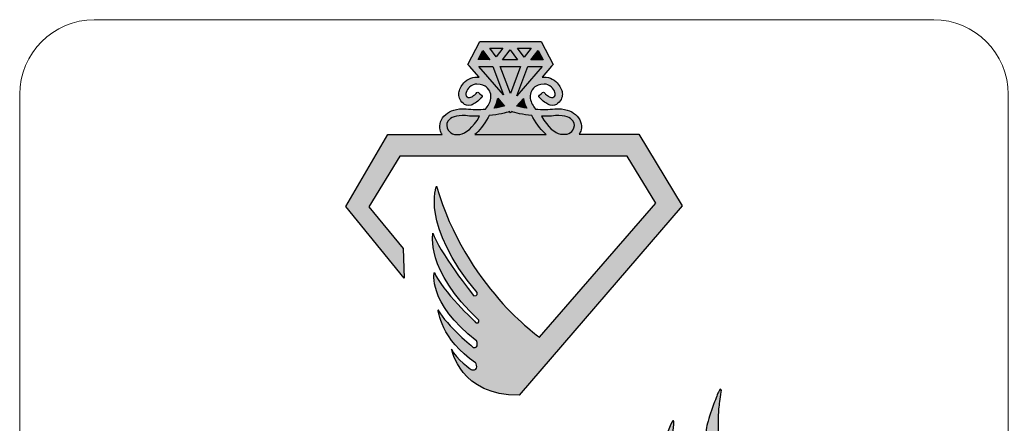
# Model space of a CAD drawing. Header units: millimetres. Extents: x -228 to -124, y -139 to -90.
# Drawn here: x -163.97 to -124.17, y -115.43 to -99.15 of the extents above; entities that cross this region are included whole.
import ezdxf

# ---------------------------------------------------------------- set-up
doc = ezdxf.new("R2010")
doc.units = ezdxf.units.MM
doc.header["$MEASUREMENT"] = 0
doc.layers.add('Layer 1', color=7, linetype='Continuous')

msp = doc.modelspace()

# ---------------------------------------------------------------- hatches: boundary and pattern name
at = {"layer": 'Layer 1', "true_color": 0x373435}
h = msp.add_hatch(color=250, dxfattribs=at)
edge = h.paths.add_edge_path()
edge.add_spline(control_points=[(-148.485, -109.5566), (-148.485, -109.5566), (-148.5268, -108.3597), (-148.5268, -108.3597), (-148.5268, -108.3597), (-149.9098, -106.6841), (-149.9098, -106.6841), (-149.9098, -106.6841), (-148.6567, -104.6432), (-148.6567, -104.6432), (-148.6567, -104.6432), (-139.5113, -104.639), (-139.5113, -104.639), (-139.5113, -104.639), (-138.3521, -106.5327), (-138.3521, -106.5327), (-138.3521, -106.5327), (-143.0412, -111.9315), (-143.0412, -111.9315), (-143.0412, -111.9315), (-146.0144, -109.8698), (-147.1847, -105.8531), (-147.1847, -105.8531), (-147.846, -107.3898), (-145.5529, -110.1375), (-145.5529, -110.1375), (-145.5057, -110.2831), (-145.6852, -110.2682), (-145.6852, -110.2682), (-147.1482, -108.4062), (-147.3291, -107.7397), (-147.3291, -107.7397), (-147.6664, -109.2232), (-145.4829, -111.2389), (-145.4829, -111.2389), (-145.4456, -111.4057), (-145.5947, -111.3478), (-145.5947, -111.3478), (-146.9968, -110.0303), (-147.2739, -109.3251), (-147.2739, -109.3251), (-147.5904, -110.4925), (-145.5689, -112.0933), (-145.5689, -112.0933), (-145.4535, -112.3835), (-145.7073, -112.3399), (-145.7073, -112.3399), (-146.7565, -111.4935), (-147.1269, -110.8232), (-147.1269, -110.8232), (-147, -112.0486), (-145.6122, -112.9568), (-145.6122, -112.9568), (-145.4426, -113.2979), (-145.7599, -113.2457), (-145.7598, -113.2457), (-146.4164, -112.8062), (-146.5773, -112.4122), (-146.5773, -112.4122), (-146.2274, -114.3028), (-143.8636, -114.2623), (-143.8636, -114.2623), (-137.2971, -106.643), (-137.2971, -106.643), (-137.2971, -106.643), (-139.0374, -103.7604), (-139.0374, -103.7604), (-139.0374, -103.7604), (-141.4436, -103.7644), (-141.4436, -103.7644), (-141.4067, -103.7109), (-141.3809, -103.6505), (-141.3665, -103.5864), (-141.3434, -103.4834), (-141.3497, -103.3704), (-141.3874, -103.2616), (-141.4247, -103.1535), (-141.4932, -103.049), (-141.5943, -102.9623), (-141.7675, -102.8137), (-142.0373, -102.7167), (-142.412, -102.7416), (-142.412, -102.7416), (-142.4164, -102.7421), (-142.4164, -102.7421), (-142.5441, -102.7555), (-142.6729, -102.7622), (-142.7989, -102.7633), (-142.9363, -102.7645), (-143.0718, -102.7596), (-143.2004, -102.7509), (-143.2916, -102.6294), (-143.3831, -102.4783), (-143.4098, -102.3228), (-143.4366, -102.1666), (-143.3969, -102.0033), (-143.2219, -101.858), (-143.1937, -101.8383), (-143.0333, -101.739), (-142.8499, -101.7424), (-142.7514, -101.7442), (-142.6458, -101.7766), (-142.5508, -101.8691), (-142.5009, -101.9177), (-142.4432, -101.9992), (-142.4175, -102.0798), (-142.4074, -102.1115), (-142.4023, -102.1428), (-142.4051, -102.1709), (-142.4077, -102.1963), (-142.417, -102.2197), (-142.4355, -102.2386), (-142.4513, -102.2548), (-142.4744, -102.2687), (-142.5058, -102.2786), (-142.5333, -102.2874), (-142.5685, -102.2866), (-142.6125, -102.2697), (-142.6539, -102.2538), (-142.7031, -102.2234), (-142.7608, -102.1741), (-142.7872, -102.1515), (-142.804, -102.1329), (-142.8164, -102.1192), (-142.8761, -102.0534), (-142.88, -102.0495), (-142.9741, -102.138), (-142.9741, -102.138), (-143.0386, -102.1949), (-143.0386, -102.1949), (-143.084, -102.241), (-143.0711, -102.2564), (-143.0014, -102.3252), (-142.8483, -102.4761), (-142.7203, -102.5552), (-142.6137, -102.5857), (-142.4741, -102.6259), (-142.3704, -102.5858), (-142.2948, -102.5151), (-142.1525, -102.3821), (-142.106, -102.2405), (-142.1226, -102.0993), (-142.1388, -101.9613), (-142.2163, -101.8253), (-142.323, -101.6991), (-142.4747, -101.5199), (-142.7073, -101.4472), (-142.9379, -101.4641), (-142.9379, -101.4641), (-142.55, -101.0217), (-142.55, -101.0217), (-142.55, -101.0217), (-142.4844, -100.9511), (-142.4844, -100.9511), (-142.4844, -100.9511), (-142.9674, -100.0287), (-142.9674, -100.0287), (-142.9674, -100.0287), (-144.2025, -100.0287), (-144.2025, -100.0287), (-144.2025, -100.0287), (-145.4375, -100.0287), (-145.4375, -100.0287), (-145.4375, -100.0287), (-145.9204, -100.9511), (-145.9204, -100.9511), (-145.9204, -100.9511), (-145.855, -101.0217), (-145.855, -101.0217), (-145.855, -101.0217), (-145.4668, -101.4645), (-145.4668, -101.4645), (-145.6994, -101.446), (-145.9347, -101.5183), (-146.0877, -101.6991), (-146.1944, -101.8253), (-146.272, -101.9613), (-146.2882, -102.0993), (-146.3047, -102.2405), (-146.2583, -102.3822), (-146.1159, -102.5152), (-146.0403, -102.5858), (-145.9366, -102.6259), (-145.797, -102.5858), (-145.6905, -102.5552), (-145.5624, -102.4761), (-145.4094, -102.3252), (-145.3396, -102.2564), (-145.3268, -102.2409), (-145.3721, -102.1949), (-145.3721, -102.1949), (-145.4367, -102.138), (-145.4367, -102.138), (-145.5309, -102.0494), (-145.5348, -102.0535), (-145.5944, -102.1194), (-145.6067, -102.1329), (-145.6236, -102.1515), (-145.6499, -102.1741), (-145.7076, -102.2234), (-145.7568, -102.2538), (-145.7982, -102.2697), (-145.8422, -102.2866), (-145.8774, -102.2874), (-145.9051, -102.2786), (-145.9363, -102.2687), (-145.9595, -102.2548), (-145.9752, -102.2386), (-145.9936, -102.2198), (-146.0031, -102.1963), (-146.0056, -102.1707), (-146.0085, -102.1428), (-146.0033, -102.1115), (-145.9932, -102.0797), (-145.9675, -101.9992), (-145.9098, -101.9177), (-145.8599, -101.8691), (-145.765, -101.7766), (-145.6593, -101.7442), (-145.5608, -101.7424), (-145.3774, -101.739), (-145.217, -101.8383), (-145.1888, -101.858), (-145.0138, -102.0033), (-144.9741, -102.1666), (-145.0009, -102.3228), (-145.0277, -102.4784), (-145.1192, -102.6294), (-145.2103, -102.7509), (-145.3389, -102.7596), (-145.4745, -102.7645), (-145.6118, -102.7633), (-145.7379, -102.7622), (-145.8667, -102.7555), (-145.9952, -102.7419), (-145.9952, -102.7419), (-145.9992, -102.7416), (-145.9992, -102.7416), (-146.3735, -102.7167), (-146.6432, -102.8137), (-146.8165, -102.9623), (-146.9175, -103.049), (-146.986, -103.1535), (-147.0234, -103.2616), (-147.061, -103.3704), (-147.0673, -103.4834), (-147.0442, -103.5864), (-147.0291, -103.6542), (-147.0009, -103.7179), (-146.9606, -103.7736), (-146.9606, -103.7736), (-149.1495, -103.7773), (-149.1495, -103.7773), (-149.1495, -103.7773), (-150.8352, -106.6743), (-150.8352, -106.6743), (-150.8352, -106.6743), (-148.485, -109.5566), (-148.485, -109.5566)], knot_values=[0, 0, 0, 0, 0.0116279, 0.0116279, 0.0116279, 0.0232558, 0.0232558, 0.0232558, 0.0348837, 0.0348837, 0.0348837, 0.0465116, 0.0465116, 0.0465116, 0.0581395, 0.0581395, 0.0581395, 0.0697674, 0.0697674, 0.0697674, 0.0813953, 0.0813953, 0.0813953, 0.0930233, 0.0930233, 0.0930233, 0.1046512, 0.1046512, 0.1046512, 0.1162791, 0.1162791, 0.1162791, 0.127907, 0.127907, 0.127907, 0.1395349, 0.1395349, 0.1395349, 0.1511628, 0.1511628, 0.1511628, 0.1627907, 0.1627907, 0.1627907, 0.1744186, 0.1744186, 0.1744186, 0.1860465, 0.1860465, 0.1860465, 0.1976744, 0.1976744, 0.1976744, 0.2093023, 0.2093023, 0.2093023, 0.2209302, 0.2209302, 0.2209302, 0.2325581, 0.2325581, 0.2325581, 0.244186, 0.244186, 0.244186, 0.255814, 0.255814, 0.255814, 0.2674419, 0.2674419, 0.2674419, 0.2790698, 0.2790698, 0.2790698, 0.2906977, 0.2906977, 0.2906977, 0.3023256, 0.3023256, 0.3023256, 0.3139535, 0.3139535, 0.3139535, 0.3255814, 0.3255814, 0.3255814, 0.3372093, 0.3372093, 0.3372093, 0.3488372, 0.3488372, 0.3488372, 0.3604651, 0.3604651, 0.3604651, 0.372093, 0.372093, 0.372093, 0.3837209, 0.3837209, 0.3837209, 0.3953488, 0.3953488, 0.3953488, 0.4069767, 0.4069767, 0.4069767, 0.4186047, 0.4186047, 0.4186047, 0.4302326, 0.4302326, 0.4302326, 0.4418605, 0.4418605, 0.4418605, 0.4534884, 0.4534884, 0.4534884, 0.4651163, 0.4651163, 0.4651163, 0.4767442, 0.4767442, 0.4767442, 0.4883721, 0.4883721, 0.4883721, 0.5, 0.5, 0.5, 0.5116279, 0.5116279, 0.5116279, 0.5232558, 0.5232558, 0.5232558, 0.5348837, 0.5348837, 0.5348837, 0.5465116, 0.5465116, 0.5465116, 0.5581395, 0.5581395, 0.5581395, 0.5697674, 0.5697674, 0.5697674, 0.5813953, 0.5813953, 0.5813953, 0.5930233, 0.5930233, 0.5930233, 0.6046512, 0.6046512, 0.6046512, 0.6162791, 0.6162791, 0.6162791, 0.627907, 0.627907, 0.627907, 0.6395349, 0.6395349, 0.6395349, 0.6511628, 0.6511628, 0.6511628, 0.6627907, 0.6627907, 0.6627907, 0.6744186, 0.6744186, 0.6744186, 0.6860465, 0.6860465, 0.6860465, 0.6976744, 0.6976744, 0.6976744, 0.7093023, 0.7093023, 0.7093023, 0.7209302, 0.7209302, 0.7209302, 0.7325581, 0.7325581, 0.7325581, 0.744186, 0.744186, 0.744186, 0.755814, 0.755814, 0.755814, 0.7674419, 0.7674419, 0.7674419, 0.7790698, 0.7790698, 0.7790698, 0.7906977, 0.7906977, 0.7906977, 0.8023256, 0.8023256, 0.8023256, 0.8139535, 0.8139535, 0.8139535, 0.8255814, 0.8255814, 0.8255814, 0.8372093, 0.8372093, 0.8372093, 0.8488372, 0.8488372, 0.8488372, 0.8604651, 0.8604651, 0.8604651, 0.872093, 0.872093, 0.872093, 0.8837209, 0.8837209, 0.8837209, 0.8953488, 0.8953488, 0.8953488, 0.9069767, 0.9069767, 0.9069767, 0.9186047, 0.9186047, 0.9186047, 0.9302326, 0.9302326, 0.9302326, 0.9418605, 0.9418605, 0.9418605, 0.9534884, 0.9534884, 0.9534884, 0.9651163, 0.9651163, 0.9651163, 0.9767442, 0.9767442, 0.9767442, 0.9883721, 0.9883721, 0.9883721, 1, 1, 1, 1], degree=3, periodic=1)
h = msp.add_hatch(color=250, dxfattribs=at)
edge = h.paths.add_edge_path()
edge.add_spline(control_points=[(-145.0456, -100.7605), (-145.0456, -100.7605), (-145.3185, -100.3895), (-145.3185, -100.3895), (-145.3185, -100.3895), (-145.5125, -100.7601), (-145.5125, -100.7601), (-145.5125, -100.7601), (-145.0456, -100.7605), (-145.0456, -100.7605)], knot_values=[0, 0, 0, 0, 0.3333333, 0.3333333, 0.3333333, 0.6666667, 0.6666667, 0.6666667, 1, 1, 1, 1], degree=3, periodic=1)
h = msp.add_hatch(color=250, dxfattribs=at)
edge = h.paths.add_edge_path()
edge.add_spline(control_points=[(-145.0428, -100.3027), (-145.0428, -100.3027), (-144.7893, -100.6474), (-144.7893, -100.6474), (-144.7893, -100.6474), (-144.512, -100.3027), (-144.512, -100.3027), (-144.512, -100.3027), (-145.0428, -100.3027), (-145.0428, -100.3027)], knot_values=[0, 0, 0, 0, 0.3333333, 0.3333333, 0.3333333, 0.6666667, 0.6666667, 0.6666667, 1, 1, 1, 1], degree=3, periodic=1)
h = msp.add_hatch(color=250, dxfattribs=at)
edge = h.paths.add_edge_path()
edge.add_spline(control_points=[(-144.2147, -100.3693), (-144.2147, -100.3693), (-144.5299, -100.7611), (-144.5299, -100.7611), (-144.5299, -100.7611), (-143.9231, -100.7615), (-143.9231, -100.7615), (-143.9231, -100.7615), (-144.2147, -100.3693), (-144.2147, -100.3693)], knot_values=[0, 0, 0, 0, 0.3333333, 0.3333333, 0.3333333, 0.6666667, 0.6666667, 0.6666667, 1, 1, 1, 1], degree=3, periodic=1)
h = msp.add_hatch(color=250, dxfattribs=at)
edge = h.paths.add_edge_path()
edge.add_spline(control_points=[(-143.6537, -100.6663), (-143.6537, -100.6663), (-143.3703, -100.3027), (-143.3703, -100.3027), (-143.3703, -100.3027), (-143.924, -100.3027), (-143.924, -100.3027), (-143.924, -100.3027), (-143.6537, -100.6663), (-143.6537, -100.6663)], knot_values=[0, 0, 0, 0, 0.3333333, 0.3333333, 0.3333333, 0.6666667, 0.6666667, 0.6666667, 1, 1, 1, 1], degree=3, periodic=1)
h = msp.add_hatch(color=250, dxfattribs=at)
edge = h.paths.add_edge_path()
edge.add_spline(control_points=[(-143.0888, -100.3855), (-143.0888, -100.3855), (-143.3821, -100.762), (-143.3821, -100.762), (-143.3821, -100.762), (-142.8913, -100.7624), (-142.8913, -100.7624), (-142.8913, -100.7624), (-143.0888, -100.3855), (-143.0888, -100.3855)], knot_values=[0, 0, 0, 0, 0.3333333, 0.3333333, 0.3333333, 0.6666667, 0.6666667, 0.6666667, 1, 1, 1, 1], degree=3, periodic=1)
h = msp.add_hatch(color=250, dxfattribs=at)
edge = h.paths.add_edge_path()
edge.add_spline(control_points=[(-144.9137, -101.0337), (-144.9137, -101.0337), (-145.48, -101.0333), (-145.48, -101.0333), (-145.48, -101.0333), (-144.4868, -102.1753), (-144.4868, -102.1753), (-144.4868, -102.1753), (-144.9137, -101.0337), (-144.9137, -101.0337)], knot_values=[0, 0, 0, 0, 0.3333333, 0.3333333, 0.3333333, 0.6666667, 0.6666667, 0.6666667, 1, 1, 1, 1], degree=3, periodic=1)
h = msp.add_hatch(color=250, dxfattribs=at)
edge = h.paths.add_edge_path()
edge.add_spline(control_points=[(-143.8051, -101.0346), (-143.8051, -101.0346), (-144.622, -101.0339), (-144.622, -101.0339), (-144.622, -101.0339), (-144.2134, -102.1265), (-144.2134, -102.1265), (-144.2134, -102.1265), (-143.8051, -101.0346), (-143.8051, -101.0346)], knot_values=[0, 0, 0, 0, 0.3333333, 0.3333333, 0.3333333, 0.6666667, 0.6666667, 0.6666667, 1, 1, 1, 1], degree=3, periodic=1)
h = msp.add_hatch(color=250, dxfattribs=at)
edge = h.paths.add_edge_path()
edge.add_spline(control_points=[(-143.9568, -102.2196), (-143.9568, -102.2196), (-142.927, -101.0353), (-142.927, -101.0353), (-142.927, -101.0353), (-143.5138, -101.0349), (-143.5138, -101.0349), (-143.5138, -101.0349), (-143.9568, -102.2196), (-143.9568, -102.2196)], knot_values=[0, 0, 0, 0, 0.3333333, 0.3333333, 0.3333333, 0.6666667, 0.6666667, 0.6666667, 1, 1, 1, 1], degree=3, periodic=1)
h = msp.add_hatch(color=250, dxfattribs=at)
edge = h.paths.add_edge_path()
edge.add_spline(control_points=[(-144.7204, -102.3157), (-144.7371, -102.4389), (-144.7823, -102.5728), (-144.8632, -102.7163), (-144.6987, -102.693), (-144.5531, -102.6576), (-144.4471, -102.6275), (-144.4471, -102.6275), (-144.7204, -102.3157), (-144.7204, -102.3157)], knot_values=[0, 0, 0, 0, 0.3333333, 0.3333333, 0.3333333, 0.6666667, 0.6666667, 0.6666667, 1, 1, 1, 1], degree=3, periodic=1)
h = msp.add_hatch(color=250, dxfattribs=at)
edge = h.paths.add_edge_path()
edge.add_spline(control_points=[(-143.9591, -102.6288), (-143.8533, -102.6587), (-143.7097, -102.6934), (-143.5475, -102.7163), (-143.6271, -102.575), (-143.6721, -102.4428), (-143.6894, -102.3212), (-143.6894, -102.3212), (-143.9591, -102.6288), (-143.9591, -102.6288)], knot_values=[0, 0, 0, 0, 0.3333333, 0.3333333, 0.3333333, 0.6666667, 0.6666667, 0.6666667, 1, 1, 1, 1], degree=3, periodic=1)
h = msp.add_hatch(color=250, dxfattribs=at)
edge = h.paths.add_edge_path()
edge.add_spline(control_points=[(-146.245, -103.7724), (-146.245, -103.7724), (-146.458, -103.7728), (-146.458, -103.7728), (-146.572, -103.7472), (-146.6625, -103.6802), (-146.7176, -103.5959), (-146.791, -103.4835), (-146.8014, -103.34), (-146.7196, -103.2247), (-146.6244, -103.0904), (-146.4056, -102.9918), (-146.0186, -103.0144), (-145.9107, -103.0258), (-145.802, -103.0324), (-145.6949, -103.0351), (-145.6126, -103.0373), (-145.531, -103.0372), (-145.451, -103.0355), (-145.7283, -103.5165), (-146.0112, -103.7238), (-146.245, -103.7724)], knot_values=[0, 0, 0, 0, 0.1428571, 0.1428571, 0.1428571, 0.2857143, 0.2857143, 0.2857143, 0.4285714, 0.4285714, 0.4285714, 0.5714286, 0.5714286, 0.5714286, 0.7142857, 0.7142857, 0.7142857, 0.8571429, 0.8571429, 0.8571429, 1, 1, 1, 1], degree=3, periodic=1)
h = msp.add_hatch(color=250, dxfattribs=at)
edge = h.paths.add_edge_path()
edge.add_spline(control_points=[(-142.7691, -103.7667), (-142.7691, -103.7667), (-145.6474, -103.7714), (-145.6474, -103.7714), (-145.4672, -103.6241), (-145.2825, -103.4036), (-145.1043, -103.0815), (-145.1043, -103.0815), (-145.0678, -103.0137), (-145.0678, -103.0137), (-144.6952, -102.9796), (-144.3766, -102.8901), (-144.2508, -102.8513), (-144.2508, -102.8513), (-144.2025, -102.9063), (-144.2025, -102.9063), (-144.2025, -102.9063), (-144.1554, -102.8527), (-144.1554, -102.8527), (-144.0271, -102.8921), (-143.7114, -102.98), (-143.343, -103.0137), (-143.343, -103.0137), (-143.3064, -103.0815), (-143.3064, -103.0815), (-143.1301, -103.4), (-142.9474, -103.6194), (-142.7691, -103.7667)], knot_values=[0, 0, 0, 0, 0.1111111, 0.1111111, 0.1111111, 0.2222222, 0.2222222, 0.2222222, 0.3333333, 0.3333333, 0.3333333, 0.4444444, 0.4444444, 0.4444444, 0.5555556, 0.5555556, 0.5555556, 0.6666667, 0.6666667, 0.6666667, 0.7777778, 0.7777778, 0.7777778, 0.8888889, 0.8888889, 0.8888889, 1, 1, 1, 1], degree=3, periodic=1)
h = msp.add_hatch(color=250, dxfattribs=at)
edge = h.paths.add_edge_path()
edge.add_spline(control_points=[(-141.9233, -103.7652), (-141.9233, -103.7652), (-142.1948, -103.7657), (-142.1948, -103.7657), (-142.4228, -103.7064), (-142.6938, -103.4968), (-142.9598, -103.0355), (-142.8798, -103.0372), (-142.7982, -103.0373), (-142.7158, -103.0351), (-142.6088, -103.0324), (-142.5, -103.0258), (-142.3921, -103.0144), (-142.0051, -102.9918), (-141.7863, -103.0904), (-141.6911, -103.2247), (-141.6093, -103.34), (-141.6198, -103.4835), (-141.6931, -103.5959), (-141.7434, -103.6728), (-141.8231, -103.7355), (-141.9233, -103.7652)], knot_values=[0, 0, 0, 0, 0.1428571, 0.1428571, 0.1428571, 0.2857143, 0.2857143, 0.2857143, 0.4285714, 0.4285714, 0.4285714, 0.5714286, 0.5714286, 0.5714286, 0.7142857, 0.7142857, 0.7142857, 0.8571429, 0.8571429, 0.8571429, 1, 1, 1, 1], degree=3, periodic=1)
h = msp.add_hatch(color=250, dxfattribs=at)
edge = h.paths.add_edge_path()
edge.add_spline(control_points=[(-137.816, -117.7799), (-137.8071, -117.8816), (-137.7884, -117.9807), (-137.76, -118.0768), (-137.7064, -118.2466), (-137.6048, -118.368), (-137.4556, -118.4402), (-137.3064, -118.5128), (-137.1383, -118.5555), (-136.9518, -118.5678), (-136.9518, -118.5678), (-136.5786, -118.0209), (-136.5786, -118.0209), (-136.5162, -117.917), (-136.4627, -117.7408), (-136.417, -117.4918), (-136.396, -117.3551), (-136.3837, -117.0556), (-136.3798, -116.5933), (-136.3754, -116.131), (-136.3548, -115.7881), (-136.3174, -115.5642), (-136.2763, -115.3568), (-136.1951, -115.0885), (-136.0749, -114.7587), (-135.9546, -114.4293), (-135.8809, -114.2384), (-135.854, -114.1867), (-135.8268, -114.1349), (-135.8054, -114.0924), (-135.7886, -114.059), (-135.768, -114.0259), (-135.7493, -114.0188), (-135.7326, -114.0374), (-135.7164, -114.056), (-135.712, -114.0882), (-135.7204, -114.1338), (-135.7661, -114.4116), (-135.7969, -114.6386), (-135.8137, -114.8146), (-135.8303, -114.991), (-135.8377, -115.1588), (-135.8352, -115.3184), (-135.8333, -115.4781), (-135.8363, -115.6844), (-135.8447, -115.9373), (-135.853, -116.1902), (-135.878, -116.4234), (-135.9192, -116.6367), (-135.9609, -116.8504), (-136.0126, -117.0577), (-136.0749, -117.2586), (-136.1373, -117.46), (-136.1784, -117.5874), (-136.1991, -117.6411), (-136.0999, -117.5168), (-135.9777, -117.3737), (-135.8323, -117.2119), (-135.5543, -116.9137), (-135.3036, -116.7645), (-135.0796, -116.7645), (-134.9431, -116.7645), (-134.8184, -116.8079), (-134.7066, -116.895), (-134.5907, -116.978), (-134.5326, -117.0962), (-134.5326, -117.2493), (-134.5326, -117.6475), (-134.7669, -118.1514), (-135.2353, -118.7608), (-135.8072, -119.4987), (-136.4332, -119.8674), (-137.1133, -119.8674), (-137.5235, -119.8674), (-137.8344, -119.7422), (-138.0463, -119.4917), (-138.0613, -119.5404), (-138.0758, -119.5848), (-138.0899, -119.6249), (-138.1273, -119.7491), (-138.1802, -119.8955), (-138.2485, -120.0633), (-138.3173, -120.2313), (-138.4125, -120.4085), (-138.5347, -120.5951), (-138.657, -120.7816), (-138.7803, -120.933), (-138.905, -121.0487), (-139.1, -121.2148), (-139.3052, -121.2958), (-139.5207, -121.2912), (-139.6325, -121.2874), (-139.7343, -121.2583), (-139.8251, -121.2044), (-139.912, -121.1465), (-139.993, -121.0758), (-140.0677, -120.9928), (-140.1339, -120.9392), (-140.1756, -120.9039), (-140.1917, -120.8872), (-140.2502, -120.8332), (-140.2793, -120.7772), (-140.2793, -120.7194), (-140.2793, -120.678), (-140.2586, -120.6304), (-140.2169, -120.5764), (-140.1756, -120.5224), (-140.128, -120.4626), (-140.0741, -120.3957), (-140.0489, -120.3629), (-140.016, -120.3133), (-139.9743, -120.2465), (-139.933, -120.1808), (-139.8968, -120.0922), (-139.8653, -119.9824), (-139.8344, -119.8729), (-139.8089, -119.7285), (-139.7877, -119.5503), (-139.7715, -119.372), (-139.7608, -119.219), (-139.7568, -119.0902), (-139.7568, -119.0902), (-139.744, -118.7047), (-139.744, -118.7047), (-139.7401, -118.5723), (-139.7401, -118.4332), (-139.744, -118.288), (-139.7361, -117.9064), (-139.6699, -117.4918), (-139.5452, -117.044), (-139.4582, -116.7415), (-139.3193, -116.333), (-139.1289, -115.819), (-139.116, -115.7859), (-139.1038, -115.7632), (-139.0915, -115.7506), (-139.0788, -115.7382), (-139.0684, -115.7318), (-139.0601, -115.7318), (-139.0312, -115.736), (-139.0188, -115.8149), (-139.0227, -115.9684), (-139.0271, -116.0429), (-139.0355, -116.1631), (-139.0478, -116.3289), (-139.06, -116.4989), (-139.0684, -116.6069), (-139.0729, -116.6522), (-139.0729, -116.6522), (-139.2092, -118.2693), (-139.2092, -118.2693), (-139.2176, -118.4641), (-139.2407, -118.6861), (-139.2781, -118.9346), (-139.3193, -119.1752), (-139.3797, -119.4094), (-139.4584, -119.6372), (-139.5663, -119.9729), (-139.7047, -120.2612), (-139.8747, -120.5019), (-139.8668, -120.5185), (-139.8335, -120.5264), (-139.7754, -120.5264), (-139.7754, -120.5264), (-139.6199, -120.5328), (-139.6199, -120.5328), (-139.3919, -120.5411), (-139.1636, -120.4551), (-138.936, -120.2746), (-138.708, -120.0943), (-138.5628, -119.9038), (-138.5004, -119.7025), (-138.4385, -119.5016), (-138.4052, -119.2995), (-138.4011, -119.0961), (-138.3723, -118.6282), (-138.3492, -118.2207), (-138.3325, -117.8742), (-138.3163, -117.528), (-138.2901, -117.2473), (-138.2549, -117.0317), (-138.2195, -116.8162), (-138.1626, -116.5817), (-138.0841, -116.3289), (-138.005, -116.076), (-137.8807, -115.7486), (-137.7108, -115.3464), (-137.6858, -115.3049), (-137.6632, -115.2886), (-137.6422, -115.2965), (-137.6215, -115.3049), (-137.6308, -115.4676), (-137.67, -115.7849), (-137.7098, -116.102), (-137.7501, -116.5715), (-137.7914, -117.1933), (-137.7957, -117.3534), (-137.804, -117.5491), (-137.816, -117.7799)], knot_values=[0, 0, 0, 0, 0.0151515, 0.0151515, 0.0151515, 0.030303, 0.030303, 0.030303, 0.0454545, 0.0454545, 0.0454545, 0.0606061, 0.0606061, 0.0606061, 0.0757576, 0.0757576, 0.0757576, 0.0909091, 0.0909091, 0.0909091, 0.1060606, 0.1060606, 0.1060606, 0.1212121, 0.1212121, 0.1212121, 0.1363636, 0.1363636, 0.1363636, 0.1515152, 0.1515152, 0.1515152, 0.1666667, 0.1666667, 0.1666667, 0.1818182, 0.1818182, 0.1818182, 0.1969697, 0.1969697, 0.1969697, 0.2121212, 0.2121212, 0.2121212, 0.2272727, 0.2272727, 0.2272727, 0.2424242, 0.2424242, 0.2424242, 0.2575758, 0.2575758, 0.2575758, 0.2727273, 0.2727273, 0.2727273, 0.2878788, 0.2878788, 0.2878788, 0.3030303, 0.3030303, 0.3030303, 0.3181818, 0.3181818, 0.3181818, 0.3333333, 0.3333333, 0.3333333, 0.3484848, 0.3484848, 0.3484848, 0.3636364, 0.3636364, 0.3636364, 0.3787879, 0.3787879, 0.3787879, 0.3939394, 0.3939394, 0.3939394, 0.4090909, 0.4090909, 0.4090909, 0.4242424, 0.4242424, 0.4242424, 0.4393939, 0.4393939, 0.4393939, 0.4545455, 0.4545455, 0.4545455, 0.469697, 0.469697, 0.469697, 0.4848485, 0.4848485, 0.4848485, 0.5, 0.5, 0.5, 0.5151515, 0.5151515, 0.5151515, 0.530303, 0.530303, 0.530303, 0.5454545, 0.5454545, 0.5454545, 0.5606061, 0.5606061, 0.5606061, 0.5757576, 0.5757576, 0.5757576, 0.5909091, 0.5909091, 0.5909091, 0.6060606, 0.6060606, 0.6060606, 0.6212121, 0.6212121, 0.6212121, 0.6363636, 0.6363636, 0.6363636, 0.6515152, 0.6515152, 0.6515152, 0.6666667, 0.6666667, 0.6666667, 0.6818182, 0.6818182, 0.6818182, 0.6969697, 0.6969697, 0.6969697, 0.7121212, 0.7121212, 0.7121212, 0.7272727, 0.7272727, 0.7272727, 0.7424242, 0.7424242, 0.7424242, 0.7575758, 0.7575758, 0.7575758, 0.7727273, 0.7727273, 0.7727273, 0.7878788, 0.7878788, 0.7878788, 0.8030303, 0.8030303, 0.8030303, 0.8181818, 0.8181818, 0.8181818, 0.8333333, 0.8333333, 0.8333333, 0.8484848, 0.8484848, 0.8484848, 0.8636364, 0.8636364, 0.8636364, 0.8787879, 0.8787879, 0.8787879, 0.8939394, 0.8939394, 0.8939394, 0.9090909, 0.9090909, 0.9090909, 0.9242424, 0.9242424, 0.9242424, 0.9393939, 0.9393939, 0.9393939, 0.9545455, 0.9545455, 0.9545455, 0.969697, 0.969697, 0.969697, 0.9848485, 0.9848485, 0.9848485, 1, 1, 1, 1], degree=3, periodic=1)

# ---------------------------------------------------------------- linework, layer by layer
at = {"layer": 'Layer 1', "color": 250, "lineweight": 18}
msp.add_open_spline([(-160.9662, -99.1549), (-160.9662, -99.1549), (-127.1662, -99.1549), (-127.1662, -99.1549), (-125.5162, -99.1549), (-124.1662, -100.5049), (-124.1662, -102.1549), (-124.1662, -102.1549), (-124.1662, -135.9549), (-124.1662, -135.9549), (-124.1662, -137.6049), (-125.5162, -138.9549), (-127.1662, -138.9549), (-127.1662, -138.9549), (-160.9662, -138.9549), (-160.9662, -138.9549), (-162.6162, -138.9549), (-163.9662, -137.6049), (-163.9662, -135.9549), (-163.9662, -135.9549), (-163.9662, -102.1549), (-163.9662, -102.1549), (-163.9662, -100.5049), (-162.6162, -99.1549), (-160.9662, -99.1549)], degree=3, knots=[0, 0, 0, 0, 0.125, 0.125, 0.125, 0.25, 0.25, 0.25, 0.375, 0.375, 0.375, 0.5, 0.5, 0.5, 0.625, 0.625, 0.625, 0.75, 0.75, 0.75, 0.875, 0.875, 0.875, 1, 1, 1, 1], dxfattribs=at)
at = {"layer": 'Layer 1', "color": 250}
for points, knots in [([(-148.485, -109.5566), (-148.485, -109.5566), (-148.5268, -108.3597), (-148.5268, -108.3597), (-148.5268, -108.3597), (-149.9098, -106.6841), (-149.9098, -106.6841), (-149.9098, -106.6841), (-148.6567, -104.6432), (-148.6567, -104.6432), (-148.6567, -104.6432), (-139.5113, -104.639), (-139.5113, -104.639), (-139.5113, -104.639), (-138.3521, -106.5327), (-138.3521, -106.5327), (-138.3521, -106.5327), (-143.0412, -111.9315), (-143.0412, -111.9315), (-143.0412, -111.9315), (-146.0144, -109.8698), (-147.1847, -105.8531), (-147.1847, -105.8531), (-147.846, -107.3898), (-145.5529, -110.1375), (-145.5529, -110.1375), (-145.5057, -110.2831), (-145.6852, -110.2682), (-145.6852, -110.2682), (-147.1482, -108.4062), (-147.3291, -107.7397), (-147.3291, -107.7397), (-147.6664, -109.2232), (-145.4829, -111.2389), (-145.4829, -111.2389), (-145.4456, -111.4057), (-145.5947, -111.3478), (-145.5947, -111.3478), (-146.9968, -110.0303), (-147.2739, -109.3251), (-147.2739, -109.3251), (-147.5904, -110.4925), (-145.5689, -112.0933), (-145.5689, -112.0933), (-145.4535, -112.3835), (-145.7073, -112.3399), (-145.7073, -112.3399), (-146.7565, -111.4935), (-147.1269, -110.8232), (-147.1269, -110.8232), (-147, -112.0486), (-145.6122, -112.9568), (-145.6122, -112.9568), (-145.4426, -113.2979), (-145.7599, -113.2457), (-145.7598, -113.2457), (-146.4164, -112.8062), (-146.5773, -112.4122), (-146.5773, -112.4122), (-146.2274, -114.3028), (-143.8636, -114.2623), (-143.8636, -114.2623), (-137.2971, -106.643), (-137.2971, -106.643), (-137.2971, -106.643), (-139.0374, -103.7604), (-139.0374, -103.7604), (-139.0374, -103.7604), (-141.4436, -103.7644), (-141.4436, -103.7644), (-141.4067, -103.7109), (-141.3809, -103.6505), (-141.3665, -103.5864), (-141.3434, -103.4834), (-141.3497, -103.3704), (-141.3874, -103.2616), (-141.4247, -103.1535), (-141.4932, -103.049), (-141.5943, -102.9623), (-141.7675, -102.8137), (-142.0373, -102.7167), (-142.412, -102.7416), (-142.412, -102.7416), (-142.4164, -102.7421), (-142.4164, -102.7421), (-142.5441, -102.7555), (-142.6729, -102.7622), (-142.7989, -102.7633), (-142.9363, -102.7645), (-143.0718, -102.7596), (-143.2004, -102.7509), (-143.2916, -102.6294), (-143.3831, -102.4783), (-143.4098, -102.3228), (-143.4366, -102.1666), (-143.3969, -102.0033), (-143.2219, -101.858), (-143.1937, -101.8383), (-143.0333, -101.739), (-142.8499, -101.7424), (-142.7514, -101.7442), (-142.6458, -101.7766), (-142.5508, -101.8691), (-142.5009, -101.9177), (-142.4432, -101.9992), (-142.4175, -102.0798), (-142.4074, -102.1115), (-142.4023, -102.1428), (-142.4051, -102.1709), (-142.4077, -102.1963), (-142.417, -102.2197), (-142.4355, -102.2386), (-142.4513, -102.2548), (-142.4744, -102.2687), (-142.5058, -102.2786), (-142.5333, -102.2874), (-142.5685, -102.2866), (-142.6125, -102.2697), (-142.6539, -102.2538), (-142.7031, -102.2234), (-142.7608, -102.1741), (-142.7872, -102.1515), (-142.804, -102.1329), (-142.8164, -102.1192), (-142.8761, -102.0534), (-142.88, -102.0495), (-142.9741, -102.138), (-142.9741, -102.138), (-143.0386, -102.1949), (-143.0386, -102.1949), (-143.084, -102.241), (-143.0711, -102.2564), (-143.0014, -102.3252), (-142.8483, -102.4761), (-142.7203, -102.5552), (-142.6137, -102.5857), (-142.4741, -102.6259), (-142.3704, -102.5858), (-142.2948, -102.5151), (-142.1525, -102.3821), (-142.106, -102.2405), (-142.1226, -102.0993), (-142.1388, -101.9613), (-142.2163, -101.8253), (-142.323, -101.6991), (-142.4747, -101.5199), (-142.7073, -101.4472), (-142.9379, -101.4641), (-142.9379, -101.4641), (-142.55, -101.0217), (-142.55, -101.0217), (-142.55, -101.0217), (-142.4844, -100.9511), (-142.4844, -100.9511), (-142.4844, -100.9511), (-142.9674, -100.0287), (-142.9674, -100.0287), (-142.9674, -100.0287), (-144.2025, -100.0287), (-144.2025, -100.0287), (-144.2025, -100.0287), (-145.4375, -100.0287), (-145.4375, -100.0287), (-145.4375, -100.0287), (-145.9204, -100.9511), (-145.9204, -100.9511), (-145.9204, -100.9511), (-145.855, -101.0217), (-145.855, -101.0217), (-145.855, -101.0217), (-145.4668, -101.4645), (-145.4668, -101.4645), (-145.6994, -101.446), (-145.9347, -101.5183), (-146.0877, -101.6991), (-146.1944, -101.8253), (-146.272, -101.9613), (-146.2882, -102.0993), (-146.3047, -102.2405), (-146.2583, -102.3822), (-146.1159, -102.5152), (-146.0403, -102.5858), (-145.9366, -102.6259), (-145.797, -102.5858), (-145.6905, -102.5552), (-145.5624, -102.4761), (-145.4094, -102.3252), (-145.3396, -102.2564), (-145.3268, -102.2409), (-145.3721, -102.1949), (-145.3721, -102.1949), (-145.4367, -102.138), (-145.4367, -102.138), (-145.5309, -102.0494), (-145.5348, -102.0535), (-145.5944, -102.1194), (-145.6067, -102.1329), (-145.6236, -102.1515), (-145.6499, -102.1741), (-145.7076, -102.2234), (-145.7568, -102.2538), (-145.7982, -102.2697), (-145.8422, -102.2866), (-145.8774, -102.2874), (-145.9051, -102.2786), (-145.9363, -102.2687), (-145.9595, -102.2548), (-145.9752, -102.2386), (-145.9936, -102.2198), (-146.0031, -102.1963), (-146.0056, -102.1707), (-146.0085, -102.1428), (-146.0033, -102.1115), (-145.9932, -102.0797), (-145.9675, -101.9992), (-145.9098, -101.9177), (-145.8599, -101.8691), (-145.765, -101.7766), (-145.6593, -101.7442), (-145.5608, -101.7424), (-145.3774, -101.739), (-145.217, -101.8383), (-145.1888, -101.858), (-145.0138, -102.0033), (-144.9741, -102.1666), (-145.0009, -102.3228), (-145.0277, -102.4784), (-145.1192, -102.6294), (-145.2103, -102.7509), (-145.3389, -102.7596), (-145.4745, -102.7645), (-145.6118, -102.7633), (-145.7379, -102.7622), (-145.8667, -102.7555), (-145.9952, -102.7419), (-145.9952, -102.7419), (-145.9992, -102.7416), (-145.9992, -102.7416), (-146.3735, -102.7167), (-146.6432, -102.8137), (-146.8165, -102.9623), (-146.9175, -103.049), (-146.986, -103.1535), (-147.0234, -103.2616), (-147.061, -103.3704), (-147.0673, -103.4834), (-147.0442, -103.5864), (-147.0291, -103.6542), (-147.0009, -103.7179), (-146.9606, -103.7736), (-146.9606, -103.7736), (-149.1495, -103.7773), (-149.1495, -103.7773), (-149.1495, -103.7773), (-150.8352, -106.6743), (-150.8352, -106.6743), (-150.8352, -106.6743), (-148.485, -109.5566), (-148.485, -109.5566)], [0, 0, 0, 0, 0.0116279, 0.0116279, 0.0116279, 0.0232558, 0.0232558, 0.0232558, 0.0348837, 0.0348837, 0.0348837, 0.0465116, 0.0465116, 0.0465116, 0.0581395, 0.0581395, 0.0581395, 0.0697674, 0.0697674, 0.0697674, 0.0813953, 0.0813953, 0.0813953, 0.0930233, 0.0930233, 0.0930233, 0.1046512, 0.1046512, 0.1046512, 0.1162791, 0.1162791, 0.1162791, 0.127907, 0.127907, 0.127907, 0.1395349, 0.1395349, 0.1395349, 0.1511628, 0.1511628, 0.1511628, 0.1627907, 0.1627907, 0.1627907, 0.1744186, 0.1744186, 0.1744186, 0.1860465, 0.1860465, 0.1860465, 0.1976744, 0.1976744, 0.1976744, 0.2093023, 0.2093023, 0.2093023, 0.2209302, 0.2209302, 0.2209302, 0.2325581, 0.2325581, 0.2325581, 0.244186, 0.244186, 0.244186, 0.255814, 0.255814, 0.255814, 0.2674419, 0.2674419, 0.2674419, 0.2790698, 0.2790698, 0.2790698, 0.2906977, 0.2906977, 0.2906977, 0.3023256, 0.3023256, 0.3023256, 0.3139535, 0.3139535, 0.3139535, 0.3255814, 0.3255814, 0.3255814, 0.3372093, 0.3372093, 0.3372093, 0.3488372, 0.3488372, 0.3488372, 0.3604651, 0.3604651, 0.3604651, 0.372093, 0.372093, 0.372093, 0.3837209, 0.3837209, 0.3837209, 0.3953488, 0.3953488, 0.3953488, 0.4069767, 0.4069767, 0.4069767, 0.4186047, 0.4186047, 0.4186047, 0.4302326, 0.4302326, 0.4302326, 0.4418605, 0.4418605, 0.4418605, 0.4534884, 0.4534884, 0.4534884, 0.4651163, 0.4651163, 0.4651163, 0.4767442, 0.4767442, 0.4767442, 0.4883721, 0.4883721, 0.4883721, 0.5, 0.5, 0.5, 0.5116279, 0.5116279, 0.5116279, 0.5232558, 0.5232558, 0.5232558, 0.5348837, 0.5348837, 0.5348837, 0.5465116, 0.5465116, 0.5465116, 0.5581395, 0.5581395, 0.5581395, 0.5697674, 0.5697674, 0.5697674, 0.5813953, 0.5813953, 0.5813953, 0.5930233, 0.5930233, 0.5930233, 0.6046512, 0.6046512, 0.6046512, 0.6162791, 0.6162791, 0.6162791, 0.627907, 0.627907, 0.627907, 0.6395349, 0.6395349, 0.6395349, 0.6511628, 0.6511628, 0.6511628, 0.6627907, 0.6627907, 0.6627907, 0.6744186, 0.6744186, 0.6744186, 0.6860465, 0.6860465, 0.6860465, 0.6976744, 0.6976744, 0.6976744, 0.7093023, 0.7093023, 0.7093023, 0.7209302, 0.7209302, 0.7209302, 0.7325581, 0.7325581, 0.7325581, 0.744186, 0.744186, 0.744186, 0.755814, 0.755814, 0.755814, 0.7674419, 0.7674419, 0.7674419, 0.7790698, 0.7790698, 0.7790698, 0.7906977, 0.7906977, 0.7906977, 0.8023256, 0.8023256, 0.8023256, 0.8139535, 0.8139535, 0.8139535, 0.8255814, 0.8255814, 0.8255814, 0.8372093, 0.8372093, 0.8372093, 0.8488372, 0.8488372, 0.8488372, 0.8604651, 0.8604651, 0.8604651, 0.872093, 0.872093, 0.872093, 0.8837209, 0.8837209, 0.8837209, 0.8953488, 0.8953488, 0.8953488, 0.9069767, 0.9069767, 0.9069767, 0.9186047, 0.9186047, 0.9186047, 0.9302326, 0.9302326, 0.9302326, 0.9418605, 0.9418605, 0.9418605, 0.9534884, 0.9534884, 0.9534884, 0.9651163, 0.9651163, 0.9651163, 0.9767442, 0.9767442, 0.9767442, 0.9883721, 0.9883721, 0.9883721, 1, 1, 1, 1]), ([(-145.0456, -100.7605), (-145.0456, -100.7605), (-145.3185, -100.3895), (-145.3185, -100.3895), (-145.3185, -100.3895), (-145.5125, -100.7601), (-145.5125, -100.7601), (-145.5125, -100.7601), (-145.0456, -100.7605), (-145.0456, -100.7605)], [0, 0, 0, 0, 0.3333333, 0.3333333, 0.3333333, 0.6666667, 0.6666667, 0.6666667, 1, 1, 1, 1]), ([(-145.0428, -100.3027), (-145.0428, -100.3027), (-144.7893, -100.6474), (-144.7893, -100.6474), (-144.7893, -100.6474), (-144.512, -100.3027), (-144.512, -100.3027), (-144.512, -100.3027), (-145.0428, -100.3027), (-145.0428, -100.3027)], [0, 0, 0, 0, 0.3333333, 0.3333333, 0.3333333, 0.6666667, 0.6666667, 0.6666667, 1, 1, 1, 1]), ([(-144.2147, -100.3693), (-144.2147, -100.3693), (-144.5299, -100.7611), (-144.5299, -100.7611), (-144.5299, -100.7611), (-143.9231, -100.7615), (-143.9231, -100.7615), (-143.9231, -100.7615), (-144.2147, -100.3693), (-144.2147, -100.3693)], [0, 0, 0, 0, 0.3333333, 0.3333333, 0.3333333, 0.6666667, 0.6666667, 0.6666667, 1, 1, 1, 1]), ([(-143.6537, -100.6663), (-143.6537, -100.6663), (-143.3703, -100.3027), (-143.3703, -100.3027), (-143.3703, -100.3027), (-143.924, -100.3027), (-143.924, -100.3027), (-143.924, -100.3027), (-143.6537, -100.6663), (-143.6537, -100.6663)], [0, 0, 0, 0, 0.3333333, 0.3333333, 0.3333333, 0.6666667, 0.6666667, 0.6666667, 1, 1, 1, 1]), ([(-143.0888, -100.3855), (-143.0888, -100.3855), (-143.3821, -100.762), (-143.3821, -100.762), (-143.3821, -100.762), (-142.8913, -100.7624), (-142.8913, -100.7624), (-142.8913, -100.7624), (-143.0888, -100.3855), (-143.0888, -100.3855)], [0, 0, 0, 0, 0.3333333, 0.3333333, 0.3333333, 0.6666667, 0.6666667, 0.6666667, 1, 1, 1, 1]), ([(-144.9137, -101.0337), (-144.9137, -101.0337), (-145.48, -101.0333), (-145.48, -101.0333), (-145.48, -101.0333), (-144.4868, -102.1753), (-144.4868, -102.1753), (-144.4868, -102.1753), (-144.9137, -101.0337), (-144.9137, -101.0337)], [0, 0, 0, 0, 0.3333333, 0.3333333, 0.3333333, 0.6666667, 0.6666667, 0.6666667, 1, 1, 1, 1]), ([(-143.8051, -101.0346), (-143.8051, -101.0346), (-144.622, -101.0339), (-144.622, -101.0339), (-144.622, -101.0339), (-144.2134, -102.1265), (-144.2134, -102.1265), (-144.2134, -102.1265), (-143.8051, -101.0346), (-143.8051, -101.0346)], [0, 0, 0, 0, 0.3333333, 0.3333333, 0.3333333, 0.6666667, 0.6666667, 0.6666667, 1, 1, 1, 1]), ([(-143.9568, -102.2196), (-143.9568, -102.2196), (-142.927, -101.0353), (-142.927, -101.0353), (-142.927, -101.0353), (-143.5138, -101.0349), (-143.5138, -101.0349), (-143.5138, -101.0349), (-143.9568, -102.2196), (-143.9568, -102.2196)], [0, 0, 0, 0, 0.3333333, 0.3333333, 0.3333333, 0.6666667, 0.6666667, 0.6666667, 1, 1, 1, 1]), ([(-144.7204, -102.3157), (-144.7371, -102.4389), (-144.7823, -102.5728), (-144.8632, -102.7163), (-144.6987, -102.693), (-144.5531, -102.6576), (-144.4471, -102.6275), (-144.4471, -102.6275), (-144.7204, -102.3157), (-144.7204, -102.3157)], [0, 0, 0, 0, 0.3333333, 0.3333333, 0.3333333, 0.6666667, 0.6666667, 0.6666667, 1, 1, 1, 1]), ([(-143.9591, -102.6288), (-143.8533, -102.6587), (-143.7097, -102.6934), (-143.5475, -102.7163), (-143.6271, -102.575), (-143.6721, -102.4428), (-143.6894, -102.3212), (-143.6894, -102.3212), (-143.9591, -102.6288), (-143.9591, -102.6288)], [0, 0, 0, 0, 0.3333333, 0.3333333, 0.3333333, 0.6666667, 0.6666667, 0.6666667, 1, 1, 1, 1]), ([(-146.245, -103.7724), (-146.245, -103.7724), (-146.458, -103.7728), (-146.458, -103.7728), (-146.572, -103.7472), (-146.6625, -103.6802), (-146.7176, -103.5959), (-146.791, -103.4835), (-146.8014, -103.34), (-146.7196, -103.2247), (-146.6244, -103.0904), (-146.4056, -102.9918), (-146.0186, -103.0144), (-145.9107, -103.0258), (-145.802, -103.0324), (-145.6949, -103.0351), (-145.6126, -103.0373), (-145.531, -103.0372), (-145.451, -103.0355), (-145.7283, -103.5165), (-146.0112, -103.7238), (-146.245, -103.7724)], [0, 0, 0, 0, 0.1428571, 0.1428571, 0.1428571, 0.2857143, 0.2857143, 0.2857143, 0.4285714, 0.4285714, 0.4285714, 0.5714286, 0.5714286, 0.5714286, 0.7142857, 0.7142857, 0.7142857, 0.8571429, 0.8571429, 0.8571429, 1, 1, 1, 1]), ([(-142.7691, -103.7667), (-142.7691, -103.7667), (-145.6474, -103.7714), (-145.6474, -103.7714), (-145.4672, -103.6241), (-145.2825, -103.4036), (-145.1043, -103.0815), (-145.1043, -103.0815), (-145.0678, -103.0137), (-145.0678, -103.0137), (-144.6952, -102.9796), (-144.3766, -102.8901), (-144.2508, -102.8513), (-144.2508, -102.8513), (-144.2025, -102.9063), (-144.2025, -102.9063), (-144.2025, -102.9063), (-144.1554, -102.8527), (-144.1554, -102.8527), (-144.0271, -102.8921), (-143.7114, -102.98), (-143.343, -103.0137), (-143.343, -103.0137), (-143.3064, -103.0815), (-143.3064, -103.0815), (-143.1301, -103.4), (-142.9474, -103.6194), (-142.7691, -103.7667)], [0, 0, 0, 0, 0.1111111, 0.1111111, 0.1111111, 0.2222222, 0.2222222, 0.2222222, 0.3333333, 0.3333333, 0.3333333, 0.4444444, 0.4444444, 0.4444444, 0.5555556, 0.5555556, 0.5555556, 0.6666667, 0.6666667, 0.6666667, 0.7777778, 0.7777778, 0.7777778, 0.8888889, 0.8888889, 0.8888889, 1, 1, 1, 1]), ([(-141.9233, -103.7652), (-141.9233, -103.7652), (-142.1948, -103.7657), (-142.1948, -103.7657), (-142.4228, -103.7064), (-142.6938, -103.4968), (-142.9598, -103.0355), (-142.8798, -103.0372), (-142.7982, -103.0373), (-142.7158, -103.0351), (-142.6088, -103.0324), (-142.5, -103.0258), (-142.3921, -103.0144), (-142.0051, -102.9918), (-141.7863, -103.0904), (-141.6911, -103.2247), (-141.6093, -103.34), (-141.6198, -103.4835), (-141.6931, -103.5959), (-141.7434, -103.6728), (-141.8231, -103.7355), (-141.9233, -103.7652)], [0, 0, 0, 0, 0.1428571, 0.1428571, 0.1428571, 0.2857143, 0.2857143, 0.2857143, 0.4285714, 0.4285714, 0.4285714, 0.5714286, 0.5714286, 0.5714286, 0.7142857, 0.7142857, 0.7142857, 0.8571429, 0.8571429, 0.8571429, 1, 1, 1, 1]), ([(-137.816, -117.7799), (-137.8071, -117.8816), (-137.7884, -117.9807), (-137.76, -118.0768), (-137.7064, -118.2466), (-137.6048, -118.368), (-137.4556, -118.4402), (-137.3064, -118.5128), (-137.1383, -118.5555), (-136.9518, -118.5678), (-136.9518, -118.5678), (-136.5786, -118.0209), (-136.5786, -118.0209), (-136.5162, -117.917), (-136.4627, -117.7408), (-136.417, -117.4918), (-136.396, -117.3551), (-136.3837, -117.0556), (-136.3798, -116.5933), (-136.3754, -116.131), (-136.3548, -115.7881), (-136.3174, -115.5642), (-136.2763, -115.3568), (-136.1951, -115.0885), (-136.0749, -114.7587), (-135.9546, -114.4293), (-135.8809, -114.2384), (-135.854, -114.1867), (-135.8268, -114.1349), (-135.8054, -114.0924), (-135.7886, -114.059), (-135.768, -114.0259), (-135.7493, -114.0188), (-135.7326, -114.0374), (-135.7164, -114.056), (-135.712, -114.0882), (-135.7204, -114.1338), (-135.7661, -114.4116), (-135.7969, -114.6386), (-135.8137, -114.8146), (-135.8303, -114.991), (-135.8377, -115.1588), (-135.8352, -115.3184), (-135.8333, -115.4781), (-135.8363, -115.6844), (-135.8447, -115.9373), (-135.853, -116.1902), (-135.878, -116.4234), (-135.9192, -116.6367), (-135.9609, -116.8504), (-136.0126, -117.0577), (-136.0749, -117.2586), (-136.1373, -117.46), (-136.1784, -117.5874), (-136.1991, -117.6411), (-136.0999, -117.5168), (-135.9777, -117.3737), (-135.8323, -117.2119), (-135.5543, -116.9137), (-135.3036, -116.7645), (-135.0796, -116.7645), (-134.9431, -116.7645), (-134.8184, -116.8079), (-134.7066, -116.895), (-134.5907, -116.978), (-134.5326, -117.0962), (-134.5326, -117.2493), (-134.5326, -117.6475), (-134.7669, -118.1514), (-135.2353, -118.7608), (-135.8072, -119.4987), (-136.4332, -119.8674), (-137.1133, -119.8674), (-137.5235, -119.8674), (-137.8344, -119.7422), (-138.0463, -119.4917), (-138.0613, -119.5404), (-138.0758, -119.5848), (-138.0899, -119.6249), (-138.1273, -119.7491), (-138.1802, -119.8955), (-138.2485, -120.0633), (-138.3173, -120.2313), (-138.4125, -120.4085), (-138.5347, -120.5951), (-138.657, -120.7816), (-138.7803, -120.933), (-138.905, -121.0487), (-139.1, -121.2148), (-139.3052, -121.2958), (-139.5207, -121.2912), (-139.6325, -121.2874), (-139.7343, -121.2583), (-139.8251, -121.2044), (-139.912, -121.1465), (-139.993, -121.0758), (-140.0677, -120.9928), (-140.1339, -120.9392), (-140.1756, -120.9039), (-140.1917, -120.8872), (-140.2502, -120.8332), (-140.2793, -120.7772), (-140.2793, -120.7194), (-140.2793, -120.678), (-140.2586, -120.6304), (-140.2169, -120.5764), (-140.1756, -120.5224), (-140.128, -120.4626), (-140.0741, -120.3957), (-140.0489, -120.3629), (-140.016, -120.3133), (-139.9743, -120.2465), (-139.933, -120.1808), (-139.8968, -120.0922), (-139.8653, -119.9824), (-139.8344, -119.8729), (-139.8089, -119.7285), (-139.7877, -119.5503), (-139.7715, -119.372), (-139.7608, -119.219), (-139.7568, -119.0902), (-139.7568, -119.0902), (-139.744, -118.7047), (-139.744, -118.7047), (-139.7401, -118.5723), (-139.7401, -118.4332), (-139.744, -118.288), (-139.7361, -117.9064), (-139.6699, -117.4918), (-139.5452, -117.044), (-139.4582, -116.7415), (-139.3193, -116.333), (-139.1289, -115.819), (-139.116, -115.7859), (-139.1038, -115.7632), (-139.0915, -115.7506), (-139.0788, -115.7382), (-139.0684, -115.7318), (-139.0601, -115.7318), (-139.0312, -115.736), (-139.0188, -115.8149), (-139.0227, -115.9684), (-139.0271, -116.0429), (-139.0355, -116.1631), (-139.0478, -116.3289), (-139.06, -116.4989), (-139.0684, -116.6069), (-139.0729, -116.6522), (-139.0729, -116.6522), (-139.2092, -118.2693), (-139.2092, -118.2693), (-139.2176, -118.4641), (-139.2407, -118.6861), (-139.2781, -118.9346), (-139.3193, -119.1752), (-139.3797, -119.4094), (-139.4584, -119.6372), (-139.5663, -119.9729), (-139.7047, -120.2612), (-139.8747, -120.5019), (-139.8668, -120.5185), (-139.8335, -120.5264), (-139.7754, -120.5264), (-139.7754, -120.5264), (-139.6199, -120.5328), (-139.6199, -120.5328), (-139.3919, -120.5411), (-139.1636, -120.4551), (-138.936, -120.2746), (-138.708, -120.0943), (-138.5628, -119.9038), (-138.5004, -119.7025), (-138.4385, -119.5016), (-138.4052, -119.2995), (-138.4011, -119.0961), (-138.3723, -118.6282), (-138.3492, -118.2207), (-138.3325, -117.8742), (-138.3163, -117.528), (-138.2901, -117.2473), (-138.2549, -117.0317), (-138.2195, -116.8162), (-138.1626, -116.5817), (-138.0841, -116.3289), (-138.005, -116.076), (-137.8807, -115.7486), (-137.7108, -115.3464), (-137.6858, -115.3049), (-137.6632, -115.2886), (-137.6422, -115.2965), (-137.6215, -115.3049), (-137.6308, -115.4676), (-137.67, -115.7849), (-137.7098, -116.102), (-137.7501, -116.5715), (-137.7914, -117.1933), (-137.7957, -117.3534), (-137.804, -117.5491), (-137.816, -117.7799)], [0, 0, 0, 0, 0.0151515, 0.0151515, 0.0151515, 0.030303, 0.030303, 0.030303, 0.0454545, 0.0454545, 0.0454545, 0.0606061, 0.0606061, 0.0606061, 0.0757576, 0.0757576, 0.0757576, 0.0909091, 0.0909091, 0.0909091, 0.1060606, 0.1060606, 0.1060606, 0.1212121, 0.1212121, 0.1212121, 0.1363636, 0.1363636, 0.1363636, 0.1515152, 0.1515152, 0.1515152, 0.1666667, 0.1666667, 0.1666667, 0.1818182, 0.1818182, 0.1818182, 0.1969697, 0.1969697, 0.1969697, 0.2121212, 0.2121212, 0.2121212, 0.2272727, 0.2272727, 0.2272727, 0.2424242, 0.2424242, 0.2424242, 0.2575758, 0.2575758, 0.2575758, 0.2727273, 0.2727273, 0.2727273, 0.2878788, 0.2878788, 0.2878788, 0.3030303, 0.3030303, 0.3030303, 0.3181818, 0.3181818, 0.3181818, 0.3333333, 0.3333333, 0.3333333, 0.3484848, 0.3484848, 0.3484848, 0.3636364, 0.3636364, 0.3636364, 0.3787879, 0.3787879, 0.3787879, 0.3939394, 0.3939394, 0.3939394, 0.4090909, 0.4090909, 0.4090909, 0.4242424, 0.4242424, 0.4242424, 0.4393939, 0.4393939, 0.4393939, 0.4545455, 0.4545455, 0.4545455, 0.469697, 0.469697, 0.469697, 0.4848485, 0.4848485, 0.4848485, 0.5, 0.5, 0.5, 0.5151515, 0.5151515, 0.5151515, 0.530303, 0.530303, 0.530303, 0.5454545, 0.5454545, 0.5454545, 0.5606061, 0.5606061, 0.5606061, 0.5757576, 0.5757576, 0.5757576, 0.5909091, 0.5909091, 0.5909091, 0.6060606, 0.6060606, 0.6060606, 0.6212121, 0.6212121, 0.6212121, 0.6363636, 0.6363636, 0.6363636, 0.6515152, 0.6515152, 0.6515152, 0.6666667, 0.6666667, 0.6666667, 0.6818182, 0.6818182, 0.6818182, 0.6969697, 0.6969697, 0.6969697, 0.7121212, 0.7121212, 0.7121212, 0.7272727, 0.7272727, 0.7272727, 0.7424242, 0.7424242, 0.7424242, 0.7575758, 0.7575758, 0.7575758, 0.7727273, 0.7727273, 0.7727273, 0.7878788, 0.7878788, 0.7878788, 0.8030303, 0.8030303, 0.8030303, 0.8181818, 0.8181818, 0.8181818, 0.8333333, 0.8333333, 0.8333333, 0.8484848, 0.8484848, 0.8484848, 0.8636364, 0.8636364, 0.8636364, 0.8787879, 0.8787879, 0.8787879, 0.8939394, 0.8939394, 0.8939394, 0.9090909, 0.9090909, 0.9090909, 0.9242424, 0.9242424, 0.9242424, 0.9393939, 0.9393939, 0.9393939, 0.9545455, 0.9545455, 0.9545455, 0.969697, 0.969697, 0.969697, 0.9848485, 0.9848485, 0.9848485, 1, 1, 1, 1])]:
    msp.add_open_spline(points, degree=3, knots=knots, dxfattribs=at)

doc.saveas('drawing.dxf')
